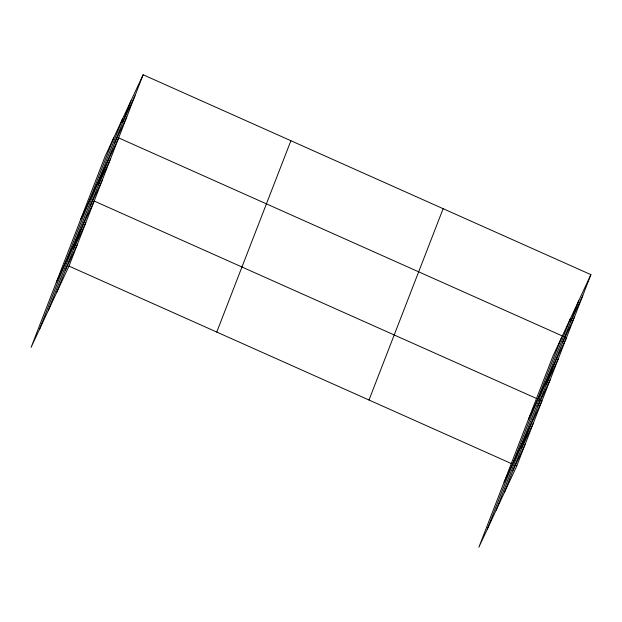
<?xml version="1.0" encoding="UTF-8"?>
<svg xmlns="http://www.w3.org/2000/svg" width="622" height="622" viewBox="0 0 622 622"><rect width="100%" height="100%" fill="white"/><g stroke="black" fill="none" stroke-linecap="round" stroke-linejoin="round"><path stroke-width="0.93" d="M39.59 329.147L113.725 137.82M48.329 310.394L122.472 119.066M56.82 292.192L130.962 100.865M143.13 74.764L105.242 156.021L31.1 347.356L68.988 266.099L143.13 74.764L590.9 274.644L516.758 465.979L478.87 547.236L553.012 355.901L590.9 274.644M216.751 332.062L290.894 140.727M368.994 400.016L443.136 208.689M487.36 529.027L561.495 337.699M496.107 510.273L570.242 318.946M504.59 492.072L578.732 300.745M122.806 121.912L134.974 95.811M114.65 142.951L126.818 116.858M80.774 219.162L118.662 137.905L562.918 336.214M98.338 185.045L110.506 158.952M90.182 206.092L102.35 179.999M56.307 282.302L94.194 201.046L536.693 398.57M73.629 248.823L85.797 222.73M65.224 270.508L77.392 244.415M570.576 321.792L582.744 295.691M562.42 342.839L574.588 316.738M528.544 419.041L566.432 337.785L564.675 337M546.108 384.925L558.276 358.832M537.952 405.972L550.12 379.879M504.077 482.182L541.964 400.926L539.328 399.752M521.399 448.703L533.567 422.61M512.994 470.387L525.162 444.295M68.988 266.099L511.486 463.623M515 465.194L516.758 465.979"/></g></svg>
